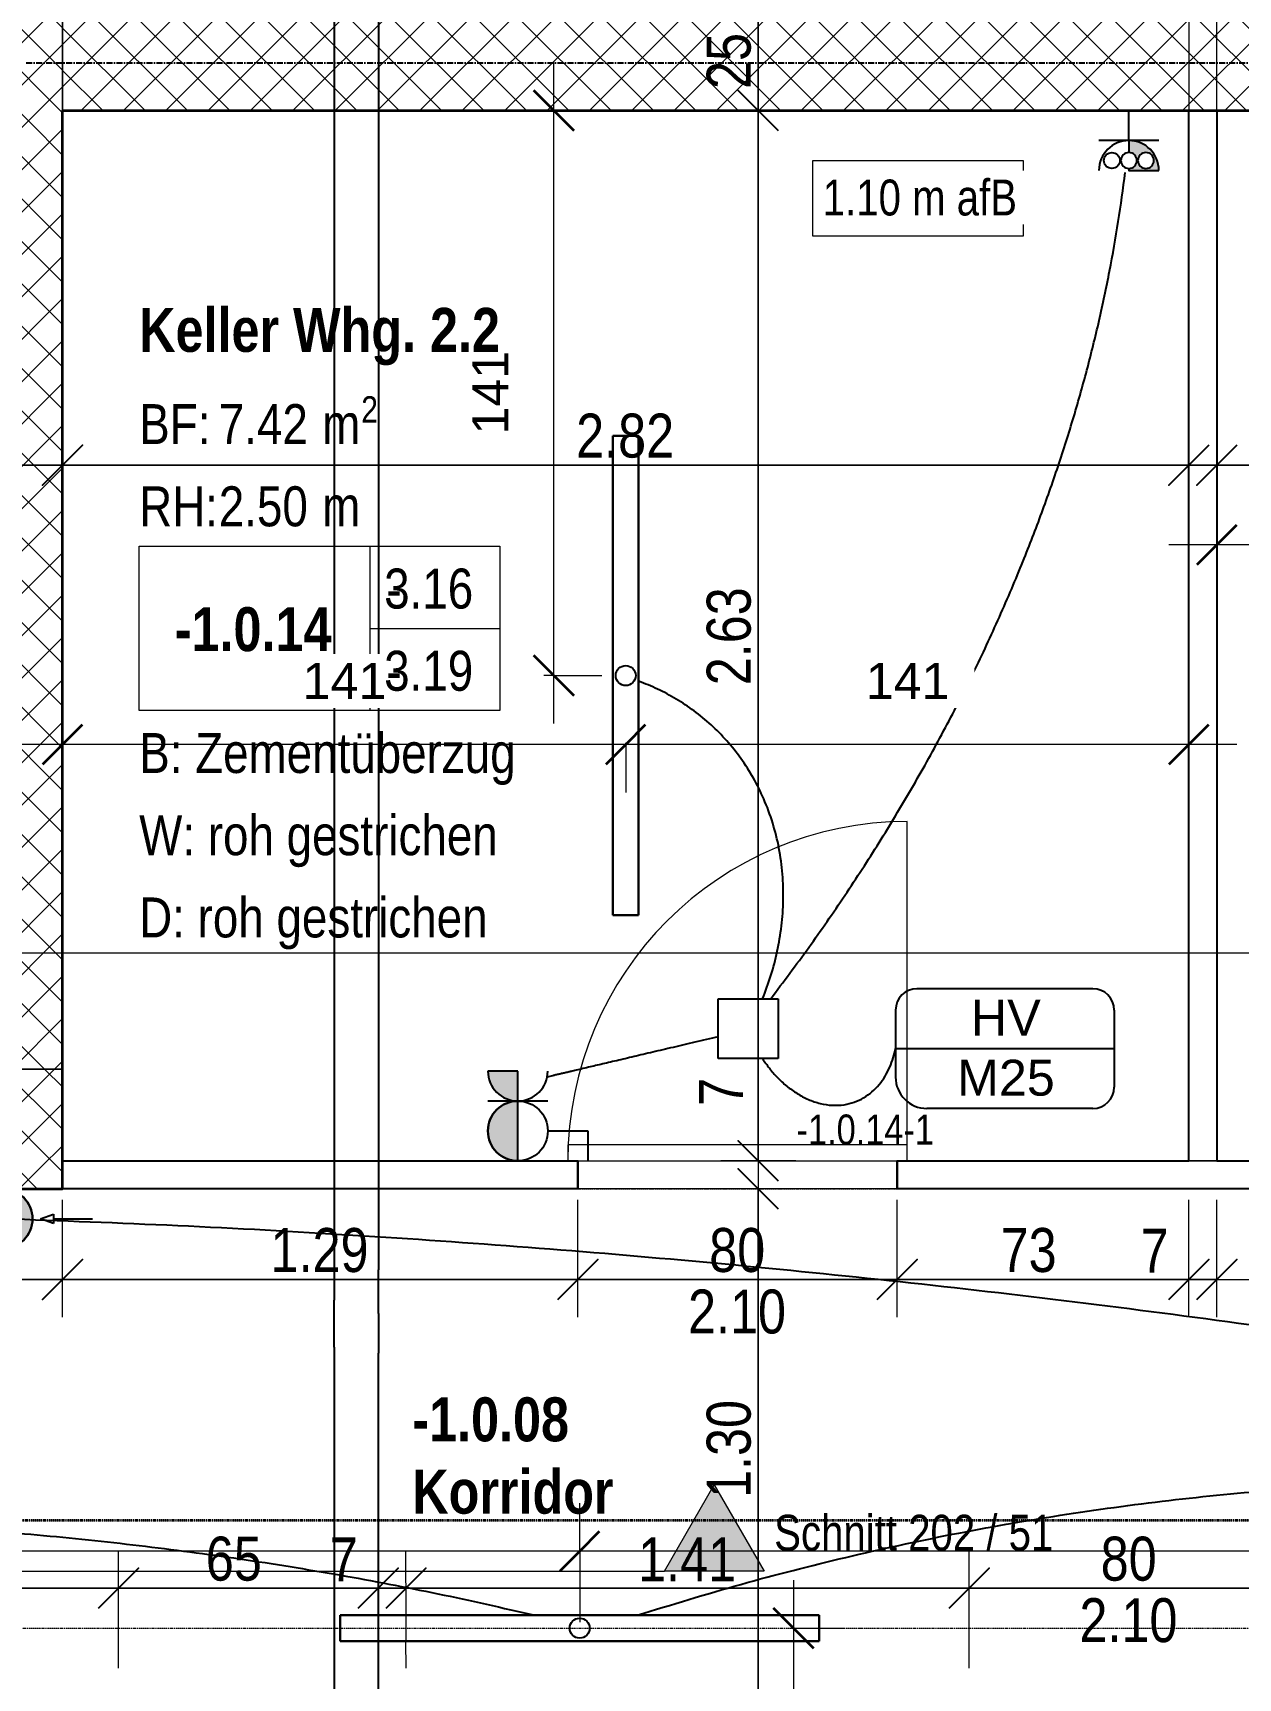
# Model space of a CAD drawing. Header units: millimetres. Extents: x -24363 to 26500, y -21894 to 23000.
# Drawn here: x -9004 to -5987, y -6975 to -2856 of the extents above; entities that cross this region are included whole.
import ezdxf

# ---------------------------------------------------------------- set-up
doc = ezdxf.new("R2010")
doc.units = ezdxf.units.MM
for name, pattern in [('Achse', [25, 15, -5, 0, -5]), ('IMPORT-Strich 2_1mm _3_', [3, 2, -1]), ('IMPORT-Strichpunkt 3_1_1mm Achsen _3_', [5, 3, -1, 0, -1])]:
    doc.linetypes.add(name, pattern=pattern)
for name, color, linetype, lineweight in [('010 Türen Neu', 7, 'Continuous', 5), ('015 Innenwände Bauteilschraffuren Neu', 7, 'Continuous', 5), ('015 Innenwände Neu', 7, 'Continuous', 5), ('016 Trennwände Neu', 7, 'Continuous', 5), ('027 Oberhalb Neu', 7, 'Continuous', 5), ('035 Decken Neu', 7, 'Continuous', 5), ('080 Raum Innen Kontur Neu', 7, 'Continuous', 5), ('080 Raum Innen Text Neu', 7, 'Continuous', 5), ('080 Raum Innen Textrahmen Neu', 7, 'Continuous', 5), ('110 Bemassungen Ausführung Neu', 7, 'Continuous', 5), ('160 Beschriftungen Ausführung Neu', 7, 'Continuous', 5), ('Allgemeine Beschriftungen', 7, 'Continuous', 5), ('Bemaßungen', 7, 'Continuous', 9), ('Bemaßungen-50', 7, 'Continuous', 9), ('Elektroinstallationen', 7, 'Continuous', 5), ('Geschossdecken', 7, 'Continuous', 5), ('Kabel', 7, 'Continuous', 5), ('Leerrohr', 7, 'Continuous', 5), ('Leerrohrformteile', 7, 'Continuous', 5), ('Leuchten', 7, 'Continuous', 5), ('Schnitte', 7, 'Continuous', 9), ('Türen', 7, 'Continuous', 5), ('Wände', 7, 'Continuous', 5)]:
    doc.layers.add(name, color=color, linetype=linetype, lineweight=lineweight)
doc.layers.add('5773_100 Untergeschoss_dwg', color=7, linetype='Continuous', lineweight=5, true_color=0x767676)
doc.layers.add('Detailelemente', color=1, linetype='Continuous', lineweight=25, true_color=0xff0000)
doc.styles.add('Arial Narrow', font='ARIALN.TTF', dxfattribs={"height": 110.000002})
doc.styles.add('Arial Narrow_11', font='ARIALN.TTF', dxfattribs={"height": 66})
doc.styles.add('Arial Narrow_4', font='ARIALN.TTF', dxfattribs={"height": 75})
doc.styles.add('Arial Narrow_9', font='ARIALN.TTF', dxfattribs={"height": 100})
doc.styles.add('Arial Narrow_B', font='ARIALNB.TTF', dxfattribs={"height": 110})
doc.styles.add('Arial_5', font='arial.ttf', dxfattribs={"height": 90})
doc.styles.add('Arial_6', font='arial.ttf', dxfattribs={"width": 0.8, "height": 90})
doc.dimstyles.new('Diagonal_-_1_8_mm_Arial', dxfattribs={"dimscale": 304.8, "dimtxt": 91.823346, "dimasz": 0.328084, "dimexe": 0.393701, "dimexo": 0.246063, "dimgap": 0.287073, "dimtad": 1, "dimdec": 0, "dimlfac": 0.1, "dimzin": 0, "dimdsep": 46, "dimtxsty": 'Arial_5', "dimblk1": 'OBLIQUE', "dimblk2": 'OBLIQUE', "dimsah": 1, "dimcen": 0.09, "dimdle": 0.393701, "dimadec": 3, "dimazin": 2, "dimtfac": 1, "dimtdec": 4, "dimtix": 1, "dimtmove": 0, "dimatfit": 3, "dimfxl": 1, "dimtvp": 1, "dimtfill": 1, "dimtolj": 1, "dimtzin": 0, "dimarcsym": 2})
pattern_1 = [(60.551, (0, 0), (-65.30952, 36.87365), []), (150.551, (0, 0), (36.87365, 65.30952), [])]

# ---------------------------------------------------------------- blocks, each defined once
blk = doc.blocks.new('DirectShape - Modell_Elektroplaner_002-17024476-UG')
at = {"layer": 'Geschossdecken', "color": 251, "true_color": 0x666666}
for p, q in [((4790, 70), (4790, 300)), ((4790, 0), (2880, 0))]:
    blk.add_line(p, q, dxfattribs=at)
blk = doc.blocks.new('DirectShape - Decke-003-17009602-UG')
blk.add_blockref('DirectShape - Modell_Elektroplaner_002-17024476-UG', (0, 0))
blk = doc.blocks.new('DirectShape - Modell_Elektroplaner_002-17037895-UG')
at = {"layer": 'Wände', "color": 253, "true_color": 0xa3a3a3}
for p, q in [((800, 0), (0, 0)), ((0, 0), (0, -70)), ((800, -70), (800, 0)), ((3690, 0), (1600, 0)), ((1600, 0), (1600, -70)), ((3690, -70), (3690, 0)), ((5780, 0), (4490, 0)), ((4490, 0), (4490, -70)), ((5780, -70), (5780, 0)), ((0, -70), (800, -70)), ((1600, -70), (3690, -70)), ((4490, -70), (5780, -70))]:
    blk.add_line(p, q, dxfattribs=at)
blk = doc.blocks.new('DirectShape - Wand-012-17032039-UG')
blk.add_blockref('DirectShape - Modell_Elektroplaner_002-17037895-UG', (0, 0))
blk = doc.blocks.new('DirectShape - Modell_Elektroplaner_002-17037950-UG')
at = {"layer": 'Wände', "color": 253, "true_color": 0xa3a3a3}
for p, q in [((1246.7, 0), (0, 0)), ((0, 0), (0, -300)), ((1558.6, 0), (1246.7, 0)), ((1659, 0), (1558.6, 0)), ((1910, 0), (1659, 0)), ((1910, -300), (1910, 0)), ((4790, 0), (3429.1, 0)), ((4790, -300), (4790, 0)), ((3429.1, 0), (2710, 0)), ((2710, 0), (2710, -300)), ((0, -300), (1246.7, -300)), ((1246.7, -300), (1558.6, -300)), ((1558.6, -300), (1659, -300)), ((2710, -300), (3429.1, -300)), ((3429.1, -300), (4790, -300))]:
    blk.add_line(p, q, dxfattribs=at)
at = {"layer": 'Wände', "color": 251, "true_color": 0x666666}
for p, q in [((0, 0), (0.2, 0)), ((1860, -300), (1659, -300)), ((1885, -300), (1880, -300))]:
    blk.add_line(p, q, dxfattribs=at)
blk = doc.blocks.new('DirectShape - Wand-037-17010112-UG')
blk.add_blockref('DirectShape - Modell_Elektroplaner_002-17037950-UG', (0, 0))
blk = doc.blocks.new('DirectShape - Modell_Elektroplaner_002-17024923-UG')
at = {"layer": 'Wände', "color": 253, "true_color": 0xa3a3a3}
for p, q in [((70, 0), (70, -70)), ((2950, 0), (70, 0)), ((2950, -70), (2950, 0)), ((70, -70), (2950, -70))]:
    blk.add_line(p, q, dxfattribs=at)
blk = doc.blocks.new('DirectShape - Wand-013-17032121-UG')
blk.add_blockref('DirectShape - Modell_Elektroplaner_002-17024923-UG', (0, 0))
blk = doc.blocks.new('DirectShape - Modell_Elektroplaner_002-17024932-UG')
at = {"layer": 'Wände', "color": 253, "true_color": 0xa3a3a3}
for p, q in [((8150, 0), (0, 0)), ((8150, -300), (8150, 0))]:
    blk.add_line(p, q, dxfattribs=at)
blk = doc.blocks.new('DirectShape - Wand-035-17010160-UG')
blk.add_blockref('DirectShape - Modell_Elektroplaner_002-17024932-UG', (0, 0))
blk = doc.blocks.new('DirectShape - Modell_Elektroplaner_002-17037977-UG')
at = {"layer": 'Wände', "color": 253, "true_color": 0xa3a3a3}
for p, q in [((12490, 250), (6590, 250)), ((12490, 0), (12490, 250))]:
    blk.add_line(p, q, dxfattribs=at)
blk = doc.blocks.new('DirectShape - Wand-035-17010456-UG')
blk.add_blockref('DirectShape - Modell_Elektroplaner_002-17037977-UG', (0, 0))
blk = doc.blocks.new('DirectShape - Modell_Elektroplaner_002-17024789-UG')
at = {"layer": 'Türen', "color": 253, "true_color": 0xa3a3a3}
for p, q in [((425, 40), (-425, 40)), ((-425, 40), (-425, 0)), ((425, 0), (425, 40)), ((-425, 0), (425, 0))]:
    blk.add_line(p, q, dxfattribs=at)
at = {"layer": 'Türen', "color": 251, "true_color": 0x666666}
for p, q in [((-400, -30), (-400, 0)), ((-400, -30), (-400, -70)), ((400, -30), (400, 0)), ((400, -30), (400, -70))]:
    blk.add_line(p, q, dxfattribs=at)
blk = doc.blocks.new('DirectShape - Modell_Elektroplaner_002-17024790-UG')
blk.add_blockref('DirectShape - Modell_Elektroplaner_002-17024789-UG', (0, 0))
blk = doc.blocks.new('DirectShape - Tür-014-17037923-UG')
blk.add_blockref('DirectShape - Modell_Elektroplaner_002-17024790-UG', (400, 70))
blk = doc.blocks.new('Modell_Elektroplaner_002_ifc-1-UG')
at = {"layer": 'Geschossdecken', "color": 251, "lineweight": 5, "true_color": 0x666666, "rotation": 359.999751747052}
blk.add_blockref('DirectShape - Decke-003-17009602-UG', (-13720, -5749.9), dxfattribs=at)
at = {"layer": 'Türen', "color": 251, "lineweight": 5, "true_color": 0x666666, "rotation": 359.999751747052}
blk.add_blockref('DirectShape - Tür-014-17037923-UG', (-7640, -5750), dxfattribs=at)
at = {"layer": 'Wände', "color": 251, "lineweight": 5, "true_color": 0x666666}
for name, p, rotation in [('DirectShape - Wand-035-17010160-UG', (-8930, 2700), 269.9997517460218), ('DirectShape - Wand-035-17010456-UG', (3560, -2800), 179.9997507434196), ('DirectShape - Wand-013-17032121-UG', (-6110, -5750), 89.9997517460218), ('DirectShape - Wand-037-17010112-UG', (-8930, -5750), 179.999751747052), ('DirectShape - Wand-012-17032039-UG', (-3150, -5750), 179.999751747052)]:
    blk.add_blockref(name, p, dxfattribs=dict(at, rotation=rotation))
blk = doc.blocks.new('tin_LED_Lichtleiste - Lichtleiste LED 120-17546088-UG')
at = {"layer": 'Leuchten', "color": 150, "lineweight": 25, "true_color": 0x007fff}
for p, q in [((600, 32.5), (-600, 32.5)), ((-600, 32.5), (-600, -32.5)), ((-600, 32.5), (600, 32.5)), ((-600, -32.5), (-600, 32.5)), ((600, -32.5), (600, 32.5)), ((600, 32.5), (600, -32.5)), ((-600, -32.5), (600, -32.5)), ((600, -32.5), (-600, -32.5))]:
    blk.add_line(p, q, dxfattribs=at)
blk.add_circle((0, 0), 25, dxfattribs=at)
blk = doc.blocks.new('tin_Steckdose_T13_AP - Steckdose 3xT13 AP-V4-UG')
at = {"layer": 'Detailelemente', "true_color": 0x007fff}
h = blk.add_hatch(color=150, dxfattribs=at)
h.paths.add_polyline_path([(-293.6, -150), (-218.6, -150), (-221.1, -130.6), (-228.6, -112.5), (-240.5, -97), (-256.1, -85), (-274.1, -77.6), (-293.6, -75), (-293.6, -105), (-288.4, -105.7), (-283.6, -107.7), (-279.4, -110.9), (-276.2, -115), (-274.2, -119.8), (-273.6, -125), (-274.2, -130.2), (-276.2, -135), (-279.4, -139.1), (-283.6, -142.3), (-288.4, -144.3), (-293.6, -145)])
h.paths.add_polyline_path([(-251.1, -145), (-256.2, -144.3), (-261.1, -142.3), (-265.2, -139.1), (-268.4, -135), (-270.4, -130.2), (-271.1, -125), (-270.4, -119.8), (-268.4, -115), (-265.2, -110.9), (-261.1, -107.7), (-256.2, -105.7), (-250.1, -105.1), (-245.9, -105.7), (-241.1, -107.7), (-236.9, -110.9), (-233.7, -115), (-231.7, -119.8), (-231.1, -125), (-231.7, -130.2), (-233.7, -135), (-236.9, -139.1), (-241.1, -142.3), (-245.9, -144.3), (-250.1, -144.9)])
at = {"layer": 'Detailelemente', "color": 150, "true_color": 0x007fff}
for p, q in [((-293.6, -75), (-293.6, 0)), ((-218.6, -75), (-368.6, -75)), ((-293.6, -75), (-293.6, -105)), ((-293.6, -145), (-293.6, -150)), ((-293.6, -150), (-218.6, -150))]:
    blk.add_line(p, q, dxfattribs=at)
for centre, radius in [((-293.6, 0), 0.3), ((-336.1, -125), 20), ((-293.6, -150), 0.3), ((-293.6, -150), 0.3)]:
    blk.add_circle(centre, radius, dxfattribs=at)
for centre, radius, start, end in [((-293.6, -150), 75, 0, 180), ((-293.6, -150), 75, 0, 90), ((-293.6, -125), 20, 90, 270), ((-293.6, -125), 20, 270, 90), ((-251.1, -125), 20, 0, 180), ((-251.1, -125), 20, 180, 0)]:
    blk.add_arc(centre, radius, start, end, dxfattribs=at)
blk = doc.blocks.new('tin_Schema0_T13_AP - Schalter Schema 0 T13 AP-17867031-UG')
at = {"layer": 'Detailelemente', "true_color": 0x007fff}
for points in [[(6.4, 0), (6.4, -150), (25.9, -147.4), (43.9, -140), (59.5, -128), (71.4, -112.5), (78.9, -94.4), (81.4, -75), (78.9, -55.6), (71.4, -37.5), (59.5, -22), (43.9, -10), (25.9, -2.6)], [(6.4, -150), (6.4, -225), (81.4, -225), (78.9, -205.6), (71.4, -187.5), (59.5, -172), (43.9, -160), (25.9, -152.6)]]:
    blk.add_hatch(color=150, dxfattribs=at).paths.add_polyline_path(points)
at = {"layer": 'Detailelemente', "color": 150, "true_color": 0x007fff}
for p, q in [((-168.6, -75), (-168.6, 0)), ((6.4, 0), (6.4, -150)), ((-68.6, -75), (-168.6, -75)), ((-68.6, -150), (81.4, -150)), ((6.4, -150), (6.4, -225)), ((6.4, -225), (81.4, -225))]:
    blk.add_line(p, q, dxfattribs=at)
blk.add_circle((6.4, -75), 75, dxfattribs=at)
for centre, start, end in [((6.4, -75), 270, 90), ((6.4, -225), 0, 180), ((6.4, -225), 0, 90)]:
    blk.add_arc(centre, 75, start, end, dxfattribs=at)
blk = doc.blocks.new('tin_Abzweigdose_Flaeche_Decke - 115x115x115-18254457-UG')
at = {"layer": 'Detailelemente', "color": 150, "true_color": 0x007fff}
for p, q in [((-75, 75), (75, 75)), ((-75, -75), (-75, 75)), ((75, 75), (75, -75)), ((75, -75), (-75, -75))]:
    blk.add_line(p, q, dxfattribs=at)
blk = doc.blocks.new('tin_PIR_Gr1_AP - PIR Gr1 AP-17888377-UG')
at = {"layer": 'Detailelemente', "true_color": 0x007fff}
h = blk.add_hatch(color=150, dxfattribs=at)
h.paths.add_polyline_path([(-293.6, -150), (-274.1, -147.4), (-256.1, -140), (-240.5, -128), (-228.6, -112.5), (-221.1, -94.4), (-218.6, -75), (-221.1, -55.6), (-228.6, -37.5), (-240.5, -22), (-256.1, -10), (-274.1, -2.6), (-293.6, 0), (-313, -2.6), (-331.7, -10.6), (-346.6, -22), (-358.5, -37.5), (-366, -55.6), (-368.6, -75), (-366, -94.4), (-358.1, -113), (-346.6, -128), (-331.1, -140), (-313, -147.4), (-294.5, -149.9)])
h.paths.add_polyline_path([(-335.8, -124.4), (-338.4, -124.1), (-340.8, -123.2), (-342.9, -121.6), (-352.2, -110.1), (-358.8, -96.8), (-362.1, -82.4), (-362.1, -67.6), (-358.8, -53.2), (-352.2, -39.9), (-342.9, -28.4), (-340.8, -26.9), (-338.4, -25.9), (-335.8, -25.6), (-333.3, -25.9), (-330.9, -26.9), (-328.8, -28.5), (-327.3, -30.6), (-326.3, -32.9), (-325.9, -35.5), (-326.2, -38.1), (-327.2, -40.5), (-335.3, -50.5), (-339.9, -59.7), (-342.2, -69.7), (-342.3, -80), (-340, -90), (-335.4, -99.3), (-327.3, -109.3), (-326.1, -113), (-325.9, -114.3), (-326.2, -116.9), (-327.2, -119.3), (-328.7, -121.4), (-330.8, -123), (-333.2, -124)])
h.paths.add_polyline_path([(-306.8, -124.4), (-309.4, -124.1), (-311.8, -123.2), (-313.9, -121.6), (-323.2, -110.1), (-329.8, -96.8), (-333.1, -82.4), (-333.1, -67.6), (-329.8, -53.2), (-323.2, -39.9), (-313.9, -28.4), (-311.8, -26.9), (-309.4, -25.9), (-306.8, -25.6), (-304.3, -25.9), (-301.9, -26.9), (-299.8, -28.5), (-298.3, -30.6), (-297.3, -32.9), (-296.9, -35.5), (-297.2, -38.1), (-298.2, -40.5), (-306.3, -50.5), (-310.9, -59.7), (-313.2, -69.7), (-313.3, -80), (-311, -90), (-306.4, -99.3), (-298.3, -109.3), (-297.1, -113), (-296.9, -114.3), (-297.2, -116.9), (-298.2, -119.3), (-299.7, -121.4), (-301.8, -123), (-304.2, -124)])
at = {"layer": 'Detailelemente', "color": 150, "true_color": 0x007fff}
for p, q in [((-198.6, -75), (-165.7, -63)), ((-165.7, -87), (-198.6, -75)), ((-165.7, -63), (-165.7, -87)), ((-165.7, -75), (-68.6, -75))]:
    blk.add_line(p, q, dxfattribs=at)
blk.add_circle((-293.6, -75), 75, dxfattribs=at)
for centre, radius, start, end in [((-293.6, -75), 75, 360, 180), ((-297.6, -75), 65, 134.2102, 225.7898), ((-335.9, -35.6), 10, 315.7898, 134.2102), ((-268.6, -75), 65, 134.2102, 225.7898), ((-306.9, -35.6), 10, 315.7898, 134.2102), ((-293.6, -75), 75, 180, 360), ((-297.6, -75), 45, 133.8592, 225.7898), ((-268.6, -75), 45, 133.8592, 225.7898), ((-335.9, -114.4), 10, 225.7898, 45.7898), ((-306.9, -114.4), 10, 225.7898, 45.7898)]:
    blk.add_arc(centre, radius, start, end, dxfattribs=at)
blk = doc.blocks.new('tin_E_LR_Bogen_KRS - tin_E_LR_Bogen_KRS-17673587-UG')
at = {"layer": 'Leerrohrformteile', "color": 1, "lineweight": 25, "true_color": 0xff0000}
for p, q in [((-8138.6, -5853.1), (-8138.6, -5953.1)), ((-8138.6, -6062.4), (-8138.6, -5953.1)), ((-8138.6, -6062.4), (-8138.6, -6161.5))]:
    blk.add_line(p, q, dxfattribs=at)
blk = doc.blocks.new('tin_E_LR_Bogen_KRS - tin_E_LR_Bogen_KRS-17673707-UG')
at = {"layer": 'Leerrohrformteile', "color": 1, "lineweight": 25, "true_color": 0xff0000}
for p, q in [((-8250.2, -5928.8), (-8250.2, -6028.8)), ((-8250.2, -6146.6), (-8250.2, -6028.8)), ((-8250.2, -6146.6), (-8250.2, -6245.5))]:
    blk.add_line(p, q, dxfattribs=at)
blk = doc.blocks.new('tin_Beschriftung_Verweis_2 Zeilen - Verteilung_ Leerrohr-V15-UG')
at = {"layer": 'Elektroinstallationen', "color": 150, "lineweight": 25, "true_color": 0x007fff}
for p, q in [((220, 150), (-220, 150)), ((-273.6, 96.4), (-273.6, -71.4)), ((273.6, 96.4), (273.6, -96.4)), ((-273.6, 0), (273.6, 0)), ((220, -150), (-195, -150))]:
    blk.add_line(p, q, dxfattribs=at)
for centre, radius, start, end in [((-220, 96.4), 53.6, 90, 180), ((220, 96.4), 53.6, 360, 90), ((-195, -71.4), 78.6, 180, 270), ((220, -96.4), 53.6, 270, 0)]:
    blk.add_arc(centre, radius, start, end, dxfattribs=at)
blk = doc.blocks.new('tin_Fundamenterder_Horizontal_P1_P2 - Banderder verzinkt 50mm2-18181445-UG')
at = {"layer": 'Elektroinstallationen', "color": 1, "linetype": 'Achse', "lineweight": 25, "true_color": 0xff0000}
blk.add_line((0, 0), (5500, 0), dxfattribs=at)
blk = doc.blocks.new('5773_100 Untergeschoss_dwg-17512464-UG')
at = {"layer": '015 Innenwände Bauteilschraffuren Neu', "true_color": 0x808080}
h = blk.add_hatch(dxfattribs=at)
h.set_pattern_fill('FP_1', color=8, style=0, pattern_type=2)
h.set_pattern_definition(pattern_1)
h.paths.add_polyline_path([(-7142, -7644.6), (-9327.2, 207), (-9616, 126.6), (-7431, -7725), (-7142.2, -7644.6)])
h = blk.add_hatch(dxfattribs=at)
h.set_pattern_fill('FP_1', color=8, style=0, pattern_type=2)
h.set_pattern_definition(pattern_1)
h.paths.add_polyline_path([(-2101.4, -3750.7), (-2168.4, -3509.8), (-2887.2, -3709.9), (-2897.5, -3728.2), (-2915.8, -3717.8), (-7852.4, -5091.6), (-7785.4, -5332.4), (-2556.9, -3877.4)])
h.paths.add_polyline_path([(-2694.9, -3862.9), (-2701.4, -3863.8), (-2707.8, -3863), (-2713.9, -3860.5), (-2719.1, -3856.6), (-2723.1, -3851.5), (-2725.7, -3845.5), (-2726.6, -3839), (-2725.8, -3832.5), (-2723.4, -3826.5), (-2719.5, -3821.3), (-2714.3, -3817.2), (-2708.3, -3814.7), (-2701.8, -3813.8), (-2695.4, -3814.6), (-2689.3, -3817), (-2684.1, -3820.9), (-2680.1, -3826.1), (-2677.5, -3832.1), (-2676.6, -3838.5), (-2677.4, -3845), (-2679.8, -3851.1), (-2683.8, -3856.3), (-2688.9, -3860.3)])
h = blk.add_hatch(dxfattribs=at)
h.set_pattern_fill('FP_1', color=8, style=0, pattern_type=2)
h.set_pattern_definition(pattern_1)
h.paths.add_polyline_path([(-7061.5, -7933.6), (-7142.2, -7644.6), (-7431, -7725), (-7061.8, -7933.5)])
h = blk.add_hatch(dxfattribs=at)
h.set_pattern_fill('FP_1', color=8, style=0, pattern_type=2)
h.set_pattern_definition(pattern_1)
h.paths.add_polyline_path([(-7061.5, -7933.6), (-7431, -7725), (-7350.6, -8014), (-7061.7, -7933.7)])
at = {"layer": '010 Türen Neu'}
blk.add_line((-5042.7, -7299.1), (-5270.6, -6480.3), dxfattribs=at)
at = {"layer": '010 Türen Neu', "linetype": 'IMPORT-Strichpunkt 3_1_1mm Achsen _3_'}
for p, q in [((-5837.5, -7520.3), (-5066.8, -7305.8)), ((-5818.8, -7587.8), (-5048.1, -7373.3))]:
    blk.add_line(p, q, dxfattribs=at)
at = {"layer": '010 Türen Neu', "lineweight": 25, "flags": 128}
for points in [[(-5048.1, -7373.3), (-5066.8, -7305.8)], [(-5818.8, -7587.8), (-5837.5, -7520.3)]]:
    blk.add_lwpolyline(points, close=True, dxfattribs=at)
at = {"layer": '010 Türen Neu', "flags": 128}
for points in [[(-5066.8, -7305.8), (-5048.1, -7373.3)], [(-5837.5, -7520.3), (-5818.8, -7587.8)]]:
    blk.add_lwpolyline(points, close=True, dxfattribs=at)
at = {"layer": '010 Türen Neu'}
blk.add_arc((-5042.7, -7299.1), 850, 105.551, 195.551, dxfattribs=at)
at = {"layer": '015 Innenwände Neu', "lineweight": 35, "flags": 128}
for points in [[(-11831.8, -490), (-9616, 126.6), (-7431, -7725), (-8577.4, -8044), (-8497, -8333.1), (-7061.5, -7933.6), (-7142, -7644.6), (-7785.4, -5332.4)], [(-7785.4, -5332.4), (-2101.4, -3750.7), (-2168.4, -3509.8), (-2476.7, -3595.6), (-3227.4, -898.1), (-3468.2, -965.1), (-3911.4, -1088.5), (-3844.3, -1329.3), (-3401.2, -1206), (-3197.4, -1938.3)]]:
    blk.add_lwpolyline(points, dxfattribs=at)
at = {"layer": '016 Trennwände Neu', "lineweight": 25, "flags": 128}
for points in [[(-3034.6, -6813), (-5048.1, -7373.3), (-5066.8, -7305.8), (-4363.5, -7110.1), (-5068.6, -4576.4), (-5001.2, -4557.6), (-4296.1, -7091.4), (-3053.3, -6745.5), (-3034.6, -6813)], [(-5818.8, -7587.8), (-7061.5, -7933.6), (-7080.3, -7866.2), (-5837.5, -7520.3), (-5818.8, -7587.8)]]:
    blk.add_lwpolyline(points, dxfattribs=at)
at = {"layer": '027 Oberhalb Neu', "linetype": 'IMPORT-Strichpunkt 3_1_1mm Achsen _3_'}
for p, q in [((-4941.2, -8485.3), (-1661, -7572.5)), ((-6097.2, -8807), (-4941.2, -8485.4)), ((-9377.4, -9719.9), (-6097.3, -8807.1))]:
    blk.add_line(p, q, dxfattribs=at)
at = {"layer": '027 Oberhalb Neu', "linetype": 'IMPORT-Strichpunkt 3_1_1mm Achsen _3_', "lineweight": 35, "flags": 128}
blk.add_lwpolyline([(15413.5, -2540.7), (-11742.7, -10097.8), (-11865.2, -9657.5)], dxfattribs=at)
at = {"layer": '035 Decken Neu', "linetype": 'IMPORT-Strich 2_1mm _3_', "flags": 128}
blk.add_lwpolyline([(-526.8, -4074.9), (-158.1, -5400.1), (-7788.1, -7523.4), (-6209, -13197.8), (-10929.7, -14511.4), (-14803.6, -590.4)], dxfattribs=at)
at = {"layer": '035 Decken Neu', "linetype": 'IMPORT-Strichpunkt 3_1_1mm Achsen _3_', "flags": 128}
blk.add_lwpolyline([(-11865.2, -9657.5), (-10651.5, -14018.8), (13293.6, -7355.3), (12650.1, -5043.2), (12409.3, -5110.2), (11739.1, -2701.7), (-11965.2, -9298.2)], dxfattribs=at)
at = {"layer": '035 Decken Neu', "linetype": 'IMPORT-Strich 2_1mm _3_', "flags": 128}
blk.add_lwpolyline([(-6209, -13197.8), (1421, -11074.4), (-158.1, -5400.1), (-7788.1, -7523.4)], close=True, dxfattribs=at)
at = {"layer": '080 Raum Innen Kontur Neu', "color": 9, "true_color": 0xc0c0c0, "flags": 128}
blk.add_lwpolyline([(-1811.2, -3669.9), (-2217, -3782.8), (-1493.1, -6384), (-7061.5, -7933.6), (-11676.2, -9217.8)], dxfattribs=at)
for points in [[(-5001.2, -4557.6), (-4296.1, -7091.4), (-1579.3, -6335.3), (-2284.4, -3801.6)], [(-4363.5, -7110.1), (-5068.6, -4576.4), (-7785.4, -5332.4), (-7080.3, -7866.2)]]:
    blk.add_lwpolyline(points, close=True, dxfattribs=at)
at = {"layer": '080 Raum Innen Textrahmen Neu'}
for p, q in [((-6751.5, -6176.8), (-6641.1, -6573.5)), ((-6696.3, -6375.1), (-6382.6, -6287.8))]:
    blk.add_line(p, q, dxfattribs=at)
at = {"layer": '080 Raum Innen Textrahmen Neu', "flags": 128}
blk.add_lwpolyline([(-7308, -6331.7), (-6437.8, -6089.5), (-6327.4, -6486.2), (-7197.6, -6728.4)], close=True, dxfattribs=at)
at = {"layer": '110 Bemassungen Ausführung Neu', "color": 254, "true_color": 0xcccccc}
for p, q in [((-6016.9, -4840.3), (-6197.5, -4890.6)), ((-4816.7, -5220.5), (-4738, -5503.4)), ((-4884.2, -5239.2), (-4805.4, -5522.2)), ((-4830.6, -5431.9), (-6157.7, -5801.2)), ((-6157.7, -5801.2), (-6220.2, -5818.6)), ((-6220.2, -5818.6), (-6157.7, -5801.2)), ((-6157.7, -5801.2), (-6220.2, -5818.6)), ((-7572.5, -6097.6), (-7493.7, -6380.6)), ((-4258.7, -7486.8), (-4337.5, -7203.8)), ((-4191.3, -7468), (-4270.1, -7185)), ((-5311.8, -7374), (-5492.4, -7424.3)), ((-4962, -7682.5), (-5040.8, -7399.5)), ((-5293, -7441.5), (-5473.7, -7491.7)), ((-5732.7, -7896.9), (-5811.5, -7613.9)), ((-6975.5, -8242.8), (-7054.3, -7959.8)), ((-4552.9, -8481.1), (-4631.7, -8198.1)), ((-5097.1, -8495.1), (-5079.7, -8557.6)), ((-5079.7, -8557.6), (-5097.1, -8495.1)), ((-5097.1, -8495.1), (-5079.7, -8557.6)), ((-5079.7, -8557.6), (-5034.8, -8719)), ((-6014.3, -8750.2), (-6057.5, -8594.9)), ((-5946.8, -8731.5), (-5990.1, -8576.1)), ((-5929.4, -8794), (-5946.8, -8731.5)), ((-6605, -9052.1), (-6683.7, -8769.1)), ((-5996.9, -8812.8), (-6014.3, -8750.3)), ((-5978.7, -8877.9), (-5996.8, -8812.8)), ((-5911.3, -8859.1), (-5929.4, -8794.1))]:
    blk.add_line(p, q, dxfattribs=at)
at = {"layer": '110 Bemassungen Ausführung Neu', "color": 254, "true_color": 0xcccccc, "flags": 128}
for points in [[(-6107.2, -4865.4), (-6174.2, -4624.6), (-6107.2, -4865.4), (-5402.1, -7399.1), (-6107.2, -4865.4), (-5402.1, -7399.1), (-5383.3, -7466.6), (-5097.1, -8495)], [(-6157.7, -5801.2), (-4830.6, -5431.9), (-4763.1, -5413.1), (-3436.1, -5043.8)], [(-3436.1, -5043.8), (-4763.1, -5413.1), (-4830.6, -5431.9), (-6157.7, -5801.2)], [(-6220.3, -5818.6), (-7547.3, -6187.9), (-7836.3, -6268.4), (-7547.3, -6187.9)], [(-4216.4, -7377.7), (-2973.7, -7031.8), (-2202.9, -6817.3), (-2973.7, -7031.8), (-2202.9, -6817.3)], [(99.6, -6978.8), (27.4, -6998.9), (-598.8, -7173.1), (-1369.5, -7387.6), (-3142.2, -7880.9), (-3209.6, -7899.7), (-3835.8, -8073.9), (-4606.5, -8288.4), (-5964.9, -8666.4), (-6032.4, -8685.2), (-6658.6, -8859.5), (-7429.3, -9073.9)], [(-7429.3, -9073.9), (-6658.6, -8859.5), (-6032.4, -8685.2), (-5964.9, -8666.4), (-4606.5, -8288.4), (-3835.8, -8073.9), (-3209.6, -7899.7), (-3142.2, -7880.9), (-1369.5, -7387.6), (-598.8, -7173.1)], [(-4283.9, -7396.4), (-4216.4, -7377.7), (-4283.9, -7396.4), (-4987.1, -7592.1), (-4283.9, -7396.4), (-4987.1, -7592.1)], [(-7000.6, -8152.5), (-5757.9, -7806.6), (-7000.6, -8152.5), (-8840.7, -8664.5), (-7000.6, -8152.5), (-5757.9, -7806.6), (-4987.1, -7592.1), (-5757.9, -7806.6)]]:
    blk.add_lwpolyline(points, dxfattribs=at)
at = {"layer": '110 Bemassungen Ausführung Neu', "color": 254, "lineweight": 25, "true_color": 0xcccccc, "flags": 128}
for points in [[(-6045.6, -4900.2), (-6168.8, -4830.7)], [(-4728.4, -5351.6), (-4797.9, -5474.7)], [(-4795.8, -5370.3), (-4865.3, -5493.5)], [(-4251.2, -7439.2), (-4181.7, -7316.1)], [(-5340.5, -7433.9), (-5463.7, -7364.4)], [(-4318.6, -7458), (-4249.1, -7334.9)], [(-5321.8, -7501.4), (-5444.9, -7431.8)], [(-5021.9, -7653.7), (-4952.4, -7530.6)], [(-5792.6, -7868.2), (-5723.1, -7745)], [(-4641.3, -8350), (-4571.8, -8226.8)], [(-5999.7, -8728), (-5930.2, -8604.9)], [(-6067.1, -8746.8), (-5997.6, -8623.6)], [(-6693.3, -8921), (-6623.8, -8797.9)]]:
    blk.add_lwpolyline(points, close=True, dxfattribs=at)
at = {"layer": '110 Bemassungen Ausführung Neu', "color": 254, "true_color": 0xcccccc, "flags": 128}
for points in [[(-6220.3, -5818.6), (-7547.3, -6187.9)], [(-5097.1, -8495), (-5383.3, -7466.6)], [(-5079.7, -8557.6), (-5034.8, -8719), (-5016, -8786.4), (-5034.8, -8719)]]:
    blk.add_lwpolyline(points, close=True, dxfattribs=at)
at = {"layer": '110 Bemassungen Ausführung Neu', "color": 254, "lineweight": 25, "true_color": 0xcccccc, "flags": 128}
for points in [[(-7582.1, -6249.5), (-7512.6, -6126.4), (-7582.1, -6249.5), (-7512.6, -6126.4)], [(-6965.9, -8090.9), (-7035.4, -8214), (-6965.9, -8090.9), (-7035.4, -8214)]]:
    blk.add_lwpolyline(points, dxfattribs=at)
at = {"layer": '080 Raum Innen Text Neu', "color": 254, "true_color": 0xcccccc, "attachment_point": 1, "rotation": 15.551, "line_spacing_factor": 0.974696}
for s, insert, char_height, width, style in [('Keller Whg. 2.2', (-7467.9, -5757), 110, 1084.744, 'Arial Narrow_B'), ('2', (-6873.2, -5821), 66, 50.253, 'Arial Narrow_11'), ('7.42', (-7211.3, -5935.7), 100, 266.485, 'Arial Narrow_9'), (' m', (-6992.6, -5874.8), 100, 153.505, 'Arial Narrow_9'), ('BF:', (-7403.3, -5989.1), 100, 214.907, 'Arial Narrow_9'), ('2.50', (-7156.1, -6134), 100, 266.485, 'Arial Narrow_9'), (' m', (-6937.4, -6073.2), 100, 153.505, 'Arial Narrow_9'), ('RH:', (-7348.1, -6187.5), 100, 237.012, 'Arial Narrow_9'), ('3.16', (-6702.1, -6221.4), 100, 266.485, 'Arial Narrow_9'), ('-', (-6696.5, -6220.9), 100, 45.438, 'Arial Narrow_9'), ('-1.0.14', (-7181.2, -6455.1), 110, 468.75, 'Arial Narrow_B'), ('3.19', (-6646.9, -6419.7), 100, 266.485, 'Arial Narrow_9'), ('-', (-6641.3, -6419.3), 100, 45.438, 'Arial Narrow_9'), ('B: Zementüberzug', (-7182.5, -6782.5), 100, 1129.799, 'Arial Narrow_9'), ('W: roh gestrichen', (-7127.4, -6980.8), 100, 1074.537, 'Arial Narrow_9'), ('D: roh gestrichen', (-7072.2, -7179.2), 100, 1043.836, 'Arial Narrow_9')]:
    blk.add_mtext(s, dxfattribs=dict(at, insert=insert, char_height=char_height, width=width, style=style))
at = {"layer": '110 Bemassungen Ausführung Neu', "color": 254, "true_color": 0xcccccc, "char_height": 110, "attachment_point": 1, "line_spacing_factor": 0.974696, "style": 'Arial Narrow'}
for s, insert, width, rotation in [('25', (-6246.1, -4847.9), 167.507, 105.551), ('2.82', (-6343, -5718.7), 293.138, 15.551), ('2.63', (-5845.8, -6286.3), 293.138, 105.551), ('7', (-5582.1, -7306.3), 83.754, 105.551), ('7', (-4434.4, -7306.2), 83.754, 15.551), ('73', (-4772.5, -7398.4), 167.507, 15.551), ('80', (-5475.4, -7594), 167.507, 15.551), ('2.10', (-5485.2, -7756.6), 293.138, 15.551), ('1.29', (-6533.3, -7888.4), 293.138, 15.551), ('1.30', (-5300.3, -8246.8), 293.138, 105.551), ('80', (-4324, -8075.8), 167.507, 15.551), ('2.10', (-4333.9, -8238.4), 293.138, 15.551), ('1.41', (-5439.3, -8388), 293.138, 15.551), ('7', (-6182.9, -8595), 83.754, 15.551), ('65', (-6482.4, -8676.4), 167.507, 15.551)]:
    blk.add_mtext(s, dxfattribs=dict(at, insert=insert, width=width, rotation=rotation))
at = {"layer": '160 Beschriftungen Ausführung Neu', "color": 254, "true_color": 0xcccccc, "attachment_point": 1, "rotation": 15.551, "line_spacing_factor": 0.974696}
for s, insert, char_height, width, style in [('-1.0.14-1', (-5340.8, -7261.6), 75, 410.801, 'Arial Narrow_4'), ('-1.0.08', (-6077.8, -8201.8), 110, 468.75, 'Arial Narrow_B'), ('Korridor', (-6029.3, -8376.3), 110, 609.24, 'Arial Narrow_B')]:
    blk.add_mtext(s, dxfattribs=dict(at, insert=insert, char_height=char_height, width=width, style=style))
blk = doc.blocks.new('Schnitt - eine Zeile-17117296-UG')
at = {"layer": 'Schnitte'}
blk.add_hatch(color=256, dxfattribs=at).paths.add_polyline_path([(0, 0), (-5, 0), (-2.5, 4.33)])
for p, q in [((-2.5, 4.33), (-5, 0)), ((0, 0), (-2.5, 4.33)), ((-5, 0), (0, 0))]:
    blk.add_line(p, q, dxfattribs=at)
blk = doc.blocks.new('DIMBLOCK12-UG')
at = {"layer": 'Bemaßungen-50', "lineweight": 35}
for p, q in [((-7520, -4637.3), (-7470, -4587.3)), ((-6110, -4637.3), (-6060, -4587.3)), ((-7520, -4637.3), (-7570, -4687.3)), ((-6110, -4637.3), (-6160, -4687.3))]:
    blk.add_line(p, q, dxfattribs=at)
at = {"layer": 'Bemaßungen-50'}
for p, q in [((-7520, -4637.3), (-7520, -4633)), ((-5990, -4637.3), (-7520, -4637.3)), ((-7520, -4637.3), (-7520, -4757.3)), ((-6110, -4637.3), (-6110, -4633)), ((-6110, -4637.3), (-6110, -4757.3))]:
    blk.add_line(p, q, dxfattribs=at)
at = {"layer": 'Bemaßungen-50', "color": 0, "insert": (-6918.9, -4433), "char_height": 90, "width": 249.194, "attachment_point": 1, "rotation": 359.9998, "line_spacing_factor": 0.941778, "style": 'Arial_5', "bg_fill": 3, "box_fill_scale": 1.25, "bg_fill_color": 256, "bg_fill_true_color": 13158600, "bg_fill_transparency": 0}
blk.add_mtext('141', dxfattribs=at)
blk = doc.blocks.new('_Oblique')
at = {"color": 0, "linetype": 'ByBlock', "lineweight": -2}
blk.add_line((-0.5, -0.5), (0.5, 0.5), dxfattribs=at)
blk = doc.blocks.new('DIMBLOCK13-UG')
at = {"layer": 'Bemaßungen-50', "lineweight": 35}
for p, q in [((-8930, -4637.3), (-8880, -4587.3)), ((-7520, -4637.3), (-7470, -4587.3)), ((-8930, -4637.3), (-8980, -4687.3)), ((-7520, -4637.3), (-7570, -4687.3))]:
    blk.add_line(p, q, dxfattribs=at)
at = {"layer": 'Bemaßungen-50'}
for p, q in [((-7520, -4637.3), (-9050, -4637.3)), ((-8930, -4637.3), (-8930, -4633)), ((-8930, -4637.3), (-8930, -4757.3)), ((-7520, -4637.3), (-7520, -4633)), ((-7520, -4637.3), (-7520, -4757.3))]:
    blk.add_line(p, q, dxfattribs=at)
at = {"layer": 'Bemaßungen-50', "color": 0, "insert": (-8328.9, -4433), "char_height": 90, "width": 249.194, "attachment_point": 1, "rotation": 359.9998, "line_spacing_factor": 0.941778, "style": 'Arial_5', "bg_fill": 3, "box_fill_scale": 1.25, "bg_fill_color": 256, "bg_fill_true_color": 13158600, "bg_fill_transparency": 0}
blk.add_mtext('141', dxfattribs=at)
blk = doc.blocks.new('DIMBLOCK15-UG')
at = {"layer": 'Bemaßungen-50', "lineweight": 35}
for p, q in [((-6040, -4137.3), (-5990, -4087.3)), ((-4630, -4137.3), (-4580, -4087.3)), ((-6040, -4137.3), (-6090, -4187.3)), ((-4630, -4137.3), (-4680, -4187.3))]:
    blk.add_line(p, q, dxfattribs=at)
at = {"layer": 'Bemaßungen-50'}
for p, q in [((-4630, -4137.3), (-6160, -4137.3)), ((-6040, -4137.3), (-6040, -4133)), ((-6040, -4137.3), (-6040, -4257.3)), ((-4630, -4137.3), (-4630, -4133)), ((-4630, -4137.3), (-4630, -4257.3))]:
    blk.add_line(p, q, dxfattribs=at)
at = {"layer": 'Bemaßungen-50', "color": 0, "insert": (-5438.9, -3933), "char_height": 90, "width": 249.194, "attachment_point": 1, "rotation": 359.9998, "line_spacing_factor": 0.941778, "style": 'Arial_5', "bg_fill": 3, "box_fill_scale": 1.25, "bg_fill_color": 256, "bg_fill_true_color": 13158600, "bg_fill_transparency": 0}
blk.add_mtext('141', dxfattribs=at)
blk = doc.blocks.new('DIMBLOCK37-UG')
at = {"layer": 'Bemaßungen-50'}
for p, q in [((-7699.9, -4584.7), (-7699.9, -2930)), ((-7699.9, -3050), (-7819.9, -3050)), ((-7699.9, -3050), (-7695.6, -3050)), ((-7699.9, -4464.7), (-7725, -4464.7)), ((-7699.9, -4464.7), (-7579.9, -4464.7))]:
    blk.add_line(p, q, dxfattribs=at)
at = {"layer": 'Bemaßungen-50', "lineweight": 35}
for p, q in [((-7699.9, -3050), (-7749.9, -3000)), ((-7699.9, -3050), (-7649.9, -3100)), ((-7699.9, -4464.7), (-7749.9, -4414.7)), ((-7699.9, -4464.7), (-7649.9, -4514.7))]:
    blk.add_line(p, q, dxfattribs=at)
at = {"layer": 'Bemaßungen-50', "color": 0, "insert": (-7904.2, -3861.2), "char_height": 90, "width": 249.194, "attachment_point": 1, "rotation": 90, "line_spacing_factor": 0.941778, "style": 'Arial_5', "bg_fill": 3, "box_fill_scale": 1.25, "bg_fill_color": 256, "bg_fill_true_color": 13158600, "bg_fill_transparency": 0}
blk.add_mtext('141', dxfattribs=at)
blk = doc.blocks.new('DIMBLOCK47-UG')
at = {"layer": 'Bemaßungen-50'}
for p, q in [((-7635.2, -6657.2), (-7635.2, -6537.2)), ((-3030.4, -6657.2), (-3030.4, -6537.2)), ((-3030.4, -6657.2), (-7635.2, -6657.2)), ((-7635.2, -6657.2), (-7635.2, -6835)), ((-3030.4, -6657.2), (-3030.4, -6835))]:
    blk.add_line(p, q, dxfattribs=at)
at = {"layer": 'Bemaßungen-50', "lineweight": 35}
for p, q in [((-7635.2, -6657.2), (-7585.2, -6607.2)), ((-3030.4, -6657.2), (-2980.4, -6607.2)), ((-7635.2, -6657.2), (-7685.2, -6707.2)), ((-3030.4, -6657.2), (-3080.4, -6707.2))]:
    blk.add_line(p, q, dxfattribs=at)
at = {"layer": 'Bemaßungen-50', "color": 0, "insert": (-5436.6, -6452.9), "char_height": 90, "width": 249.194, "attachment_point": 1, "rotation": 359.9998, "line_spacing_factor": 0.941778, "style": 'Arial_5', "bg_fill": 3, "box_fill_scale": 1.25, "bg_fill_color": 256, "bg_fill_true_color": 13158600, "bg_fill_transparency": 0}
blk.add_mtext('460', dxfattribs=at)
blk = doc.blocks.new('DIMBLOCK48-UG')
at = {"layer": 'Bemaßungen-50'}
for p, q in [((-12240, -6657.2), (-12240, -6537.2)), ((-7635.2, -6657.2), (-7635.2, -6537.2)), ((-7635.2, -6657.2), (-12240, -6657.2)), ((-12240, -6657.2), (-12240, -6835)), ((-7635.2, -6657.2), (-7635.2, -6835))]:
    blk.add_line(p, q, dxfattribs=at)
at = {"layer": 'Bemaßungen-50', "lineweight": 35}
for p, q in [((-12240, -6657.2), (-12190, -6607.2)), ((-7635.2, -6657.2), (-7585.2, -6607.2)), ((-12240, -6657.2), (-12290, -6707.2)), ((-7635.2, -6657.2), (-7685.2, -6707.2))]:
    blk.add_line(p, q, dxfattribs=at)
at = {"layer": 'Bemaßungen-50', "color": 0, "insert": (-10041.4, -6452.9), "char_height": 90, "width": 249.194, "attachment_point": 1, "rotation": 359.9998, "line_spacing_factor": 0.941778, "style": 'Arial_5', "bg_fill": 3, "box_fill_scale": 1.25, "bg_fill_color": 256, "bg_fill_true_color": 13158600, "bg_fill_transparency": 0}
blk.add_mtext('460', dxfattribs=at)
blk = doc.blocks.new('DIMBLOCK50-UG')
at = {"layer": 'Bemaßungen-50'}
for p, q in [((-7099.8, -6730), (-7099.8, -10520)), ((-7099.8, -6850), (-7104.1, -6850)), ((-7099.8, -6850), (-6979.8, -6850)), ((-7099.8, -10400), (-7104.1, -10400)), ((-7099.8, -10400), (-6979.8, -10400))]:
    blk.add_line(p, q, dxfattribs=at)
at = {"layer": 'Bemaßungen-50', "lineweight": 35}
for p, q in [((-7099.8, -6850), (-7149.8, -6800)), ((-7099.8, -6850), (-7049.8, -6900)), ((-7099.8, -10400), (-7149.8, -10350)), ((-7099.8, -10400), (-7049.8, -10450))]:
    blk.add_line(p, q, dxfattribs=at)
at = {"layer": 'Bemaßungen-50', "color": 0, "insert": (-7304.2, -8728.8), "char_height": 90, "width": 249.194, "attachment_point": 1, "rotation": 90, "line_spacing_factor": 0.941778, "style": 'Arial_5', "bg_fill": 3, "box_fill_scale": 1.25, "bg_fill_color": 256, "bg_fill_true_color": 13158600, "bg_fill_transparency": 0}
blk.add_mtext('355', dxfattribs=at)

msp = doc.modelspace()

# ---------------------------------------------------------------- linework, layer by layer
at = {"layer": 'Allgemeine Beschriftungen', "color": 150, "lineweight": 18, "true_color": 0x007fff, "flags": 128}
msp.add_lwpolyline([(-7051.6, -3175.3), (-6525.2, -3175.3), (-6525.2, -3364.3), (-7051.6, -3364.3)], close=True, dxfattribs=at)
at = {"layer": 'Kabel', "color": 150, "lineweight": 25, "true_color": 0x007fff}
for points, weights in [([(-7156.8, -5273.9), (-6403, -4288.3), (-6269.3, -3204.9)], [1, 0.969483662769, 1]), ([(-7177.1, -5273.9), (-6937.2, -4680.2), (-7487.5, -4478.7)], [1, 0.727396013491, 1]), ([(-7288.2, -5369), (-7609.7, -5444.9), (-7717, -5470)], [1, 0.999999745588, 1]), ([(-7177.5, -5423.9), (-6927.1, -5809.2), (-6844.3, -5398.7)], [1, 0.48026129977, 1]), ([(-2117, -6879), (-5542.6, -5940.2), (-9080, -5825)], [1, 0.993133836845, 1]), ([(-7491, -6817.5), (-5332.8, -6129.2), (-3167.8, -6817.5)], [1, 0.952719132417, 1]), ([(-12180, -6835), (-9834.6, -6323.8), (-7747.4, -6817.5)], [1, 0.977898772129, 1])]:
    msp.add_rational_spline(points, weights, degree=2, dxfattribs=at)
at = {"layer": 'Leerrohr', "color": 1, "lineweight": 25, "true_color": 0xff0000}
for p, q in [((-8250.2, -2708), (-8250.2, -5928.8)), ((-8138.6, -2708), (-8138.6, -5853.1)), ((-8138.6, -7073.1), (-8138.6, -6161.5)), ((-8250.2, -6245.5), (-8250.2, -7011.9))]:
    msp.add_line(p, q, dxfattribs=at)
at = {"layer": 'Schnitte'}
msp.add_line((-16270.6, -6707.6), (-7423.2, -6707.6), dxfattribs=at)

# ---------------------------------------------------------------- block references
at = {"lineweight": 5}
msp.add_blockref('Modell_Elektroplaner_002_ifc-1-UG', (0, 0), dxfattribs=at)
at = {"layer": '5773_100 Untergeschoss_dwg', "color": 254, "true_color": 0xcccccc, "rotation": 344.449}
msp.add_blockref('5773_100 Untergeschoss_dwg-17512464-UG', (0, 0), dxfattribs=at)
at = {"layer": 'Detailelemente', "color": 150, "true_color": 0x007fff}
for name, p in [('tin_Steckdose_T13_AP - Steckdose 3xT13 AP-V4-UG', (-5966.5, -3050)), ('tin_Abzweigdose_Flaeche_Decke - 115x115x115-18254457-UG', (-7213.2, -5348.9)), ('tin_PIR_Gr1_AP - PIR Gr1 AP-17888377-UG', (-8786.5, -5750))]:
    msp.add_blockref(name, p, dxfattribs=at)
at = {"layer": 'Detailelemente', "color": 150, "true_color": 0x007fff, "rotation": 180}
msp.add_blockref('tin_Schema0_T13_AP - Schalter Schema 0 T13 AP-17867031-UG', (-7783.6, -5680), dxfattribs=at)
at = {"layer": 'Elektroinstallationen', "color": 1, "linetype": 'Achse', "lineweight": 25, "true_color": 0xff0000}
msp.add_blockref('tin_Fundamenterder_Horizontal_P1_P2 - Banderder verzinkt 50mm2-18181445-UG', (-9021, -2930.8), dxfattribs=at)
at = {"layer": 'Elektroinstallationen', "color": 150, "lineweight": 25, "true_color": 0x007fff}
msp.add_blockref('tin_Beschriftung_Verweis_2 Zeilen - Verteilung_ Leerrohr-V15-UG', (-6570.7, -5398.7), dxfattribs=at)
at = {"layer": 'Leerrohrformteile', "color": 1, "lineweight": 25, "true_color": 0xff0000}
for name in ['tin_E_LR_Bogen_KRS - tin_E_LR_Bogen_KRS-17673587-UG', 'tin_E_LR_Bogen_KRS - tin_E_LR_Bogen_KRS-17673707-UG']:
    msp.add_blockref(name, (0, 0), dxfattribs=at)
at = {"layer": 'Leuchten', "color": 150, "lineweight": 25, "true_color": 0x007fff}
for p, rotation in [((-7520, -4464.7), 89.9999999999999), ((-7635.2, -6850), 180)]:
    msp.add_blockref('tin_LED_Lichtleiste - Lichtleiste LED 120-17546088-UG', p, dxfattribs=dict(at, rotation=rotation))
at = {"layer": 'Schnitte', "extrusion": (0, 0, -1), "xscale": 49.99999999999996, "yscale": 49.99999999999996, "zscale": 49.99999999999996}
msp.add_blockref('Schnitt - eine Zeile-17117296-UG', (7423.2, -6707.6), dxfattribs=at)

# ---------------------------------------------------------------- texts
at = {"layer": 'Allgemeine Beschriftungen', "color": 150, "lineweight": 18, "true_color": 0x007fff, "char_height": 90, "attachment_point": 1, "style": 'Arial_5'}
for s, insert, width in [('HV', (-6655.5, -5276.6), 208.439), ('M25', (-6690.3, -5426.6), 292.616)]:
    msp.add_mtext(s, dxfattribs=dict(at, insert=insert, width=width))
at = {"layer": 'Schnitte', "insert": (-7148.2, -6566.1), "char_height": 90, "width": 827.341, "attachment_point": 1, "style": 'Arial_6'}
msp.add_mtext('Schnitt 202 / 51', dxfattribs=at)

# ---------------------------------------------------------------- next in the draw order: texts
at = {"layer": 'Allgemeine Beschriftungen', "color": 150, "lineweight": 18, "true_color": 0x007fff, "insert": (-7026.6, -3222.7), "char_height": 90, "width": 574.008, "attachment_point": 1, "style": 'Arial_6', "bg_fill": 3, "box_fill_scale": 1.25, "bg_fill_color": 256, "bg_fill_true_color": 13158600, "bg_fill_transparency": 0}
msp.add_mtext('1.10 m afB', dxfattribs=at)

# ---------------------------------------------------------------- next in the draw order: dimensions: what is measured, and where the dimension line sits
at = {"layer": 'Bemaßungen'}
for base, p1, p2, override, picture, middle in [((-6040, -4137.3), (-4630, -4208), (-6040, -4208), {"dimpost": '<>', "dimfxl": 1409.995823}, 'DIMBLOCK15-UG', (-5335, -4004.6)), ((-7520, -4637.3), (-6110, -4708), (-7520, -4708), {"dimpost": '<>', "dimfxl": 1410.001845}, 'DIMBLOCK12-UG', (-6815, -4504.6)), ((-7635.2, -6657.2), (-3030.4, -6910), (-7635.2, -6910), {"dimpost": '<>', "dimfxl": 4604.8}, 'DIMBLOCK47-UG', (-5332.8, -6523.8))]:
    dim = msp.add_linear_dim(base=base, p1=p1, p2=p2, angle=359.9998, dimstyle='Diagonal_-_1_8_mm_Arial', override=override, dxfattribs=at)
    dim.commit()
    dim.dimension.update_dxf_attribs({"geometry": picture, "text_midpoint": middle})

# ---------------------------------------------------------------- next in the draw order: dimensions: what is measured, and where the dimension line sits
for base, p1, p2, angle, override, picture, middle in [((-8930, -4637.3), (-7520, -4708), (-8930, -4708), 359.9998, {"dimpost": '<>', "dimfxl": 1409.998141}, 'DIMBLOCK13-UG', (-8225, -4504.6)), ((-12240, -6657.2), (-7635.2, -6910), (-12240, -6910), 359.9998, {"dimpost": '<>', "dimfxl": 4604.8}, 'DIMBLOCK48-UG', (-9937.6, -6523.7)), ((-7099.8, -10400), (-7029.1, -6850), (-7029.1, -10400), 90, {"dimpost": '<>', "dimfxl": 3549.969059}, 'DIMBLOCK50-UG', (-7233.3, -8625))]:
    dim = msp.add_linear_dim(base=base, p1=p1, p2=p2, angle=angle, dimstyle='Diagonal_-_1_8_mm_Arial', override=override, dxfattribs=at)
    dim.commit()
    dim.dimension.update_dxf_attribs({"geometry": picture, "text_midpoint": middle})

# ---------------------------------------------------------------- next in the draw order: dimensions: what is measured, and where the dimension line sits
dim = msp.add_linear_dim(base=(-7699.9, -3050), p1=(-7650, -4464.7), p2=(-7770.6, -3050), angle=90, dimstyle='Diagonal_-_1_8_mm_Arial', override={"dimpost": '<>', "dimfxl": 1419.907352}, dxfattribs=at)
dim.commit()
dim.dimension.update_dxf_attribs({"geometry": 'DIMBLOCK37-UG', "text_midpoint": (-7832.6, -3757.4)})

doc.saveas('drawing.dxf')
